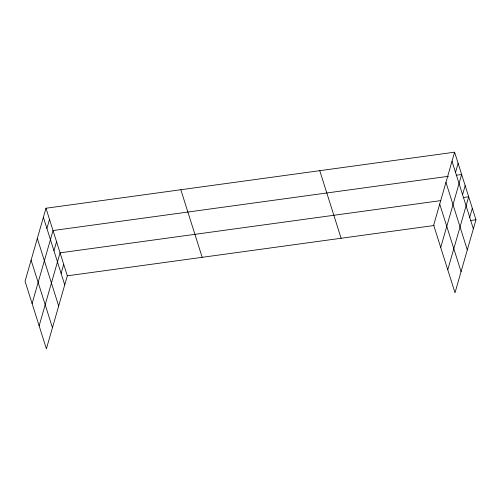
<?xml version="1.0" encoding="UTF-8"?>
<svg xmlns="http://www.w3.org/2000/svg" width="501" height="501" viewBox="0 0 501 501"><rect width="100%" height="100%" fill="white"/><g stroke="black" fill="none" stroke-linecap="round" stroke-linejoin="round"><path stroke-width="0.75" d="M45.986 208.234L25.05 281.236L46.393 348.821L67.328 275.819L45.986 208.234L454.607 152.179L475.95 219.764L455.014 292.766L433.672 225.181L454.607 152.179M46.906 228.45L49.505 219.382M32.095 303.543L53.025 230.535L448.476 176.289M53.945 250.757L56.55 241.689M39.134 325.844L60.07 252.836L440.792 200.613M61.097 273.396L63.696 264.328M455.528 172.394L458.133 163.326M440.717 247.488L461.653 174.48L456.229 175.225M462.573 194.701L465.172 185.633M447.762 269.788L468.692 196.78L463.268 197.526M469.719 217.34L472.324 208.272M67.328 275.819L434.104 225.5M470.527 220.503L475.95 219.764M452.008 161.247L473.351 228.832M445.959 182.345L467.301 249.93M439.728 204.082L461.064 271.667M319.763 170.678L341.106 238.257M180.83 189.735L202.172 257.32M43.387 217.302L64.723 284.887M37.331 238.401L58.673 305.986M31.1 260.138L52.442 327.723"/></g></svg>
